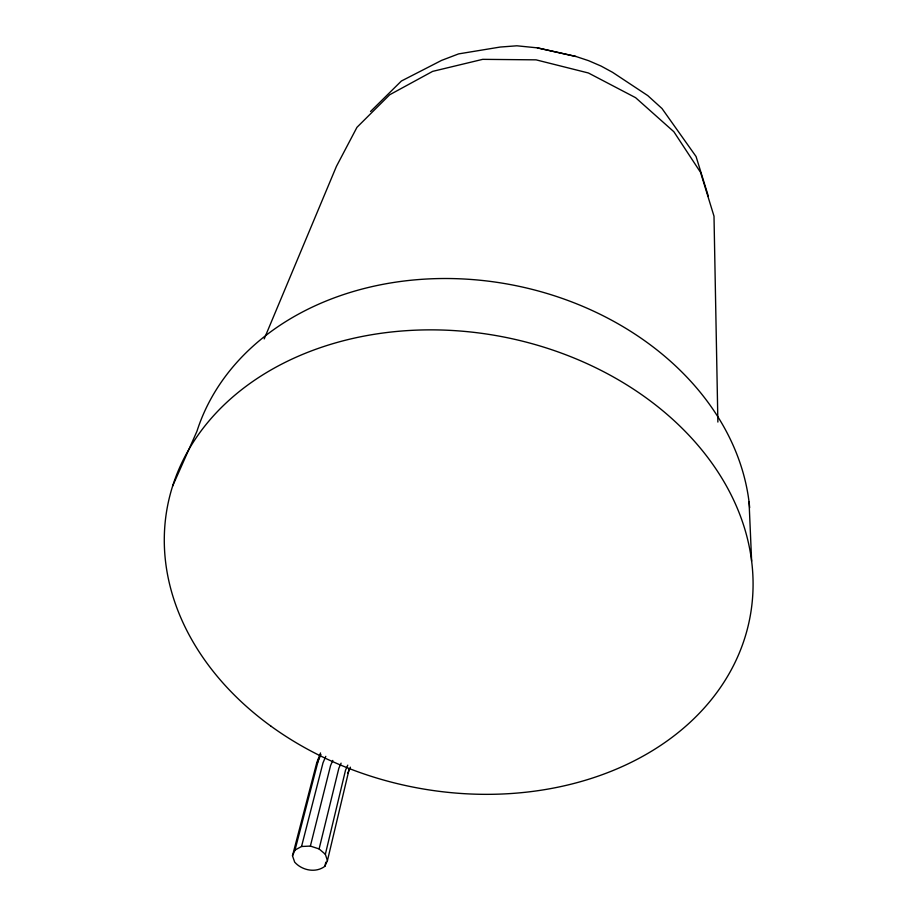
<?xml version="1.0" encoding="UTF-8"?>
<svg xmlns="http://www.w3.org/2000/svg" width="916" height="916" viewBox="0 0 916 916"><rect width="100%" height="100%" fill="white"/><g stroke="black" fill="none" stroke-linecap="round" stroke-linejoin="round"><path stroke-width="1.37" d="M320.543 752.941L316.81 762.524L292.49 855.784L294.666 862.128C302.017 870.44 315.665 873.269 324.848 866.33L325.833 862.185M324.848 866.33L327.436 860.639L349.282 768.696M327.436 860.639L325.352 854.273L345.504 770.264L347.771 765.146M325.352 854.273L319.1 848.937L338.851 768.238L341.095 763.165M292.49 855.784L294.998 850.059L301.547 846.498L310.375 846.086L330.584 765.501L332.817 760.406M301.547 846.498L323.016 762.788L325.787 756.364M294.998 850.059L318.791 758.562M264.22 338.897L336.435 166.357L356.965 127.324L389.701 94.749L432.627 71.379L482.709 59.345L536.066 59.849L588.427 72.994L635.59 97.668L673.867 131.744L700.545 172.345L713.999 216.176L717.881 422.058M317.302 762.936L320.944 754.475M172.609 486.11L196.94 431.287A282.838 224.351 10.8 0 1 493.564 281.842A282.838 224.351 10.8 0 1 749.677 507.727M347.817 773.058L350.427 767.196M370.511 111.523L401.368 81.032L441.569 60.399L458.607 53.895L500.205 47.048L516.876 45.8L537.314 47.85L575.901 56.471L588.587 60.674L601.068 66.067L612.575 72.33L647.749 95.585L662.005 108.523L696.068 156.533L708.354 196.31M575.901 56.471L537.314 47.85M310.375 846.086L319.1 848.937M749.059 501.968L751.635 561.142M271.182 726.331A296.498 229.572 10.8 0 0 748.99 622.216A296.498 229.572 10.8 0 0 355.866 337.775A296.498 229.572 10.8 0 0 271.182 726.331"/></g></svg>
